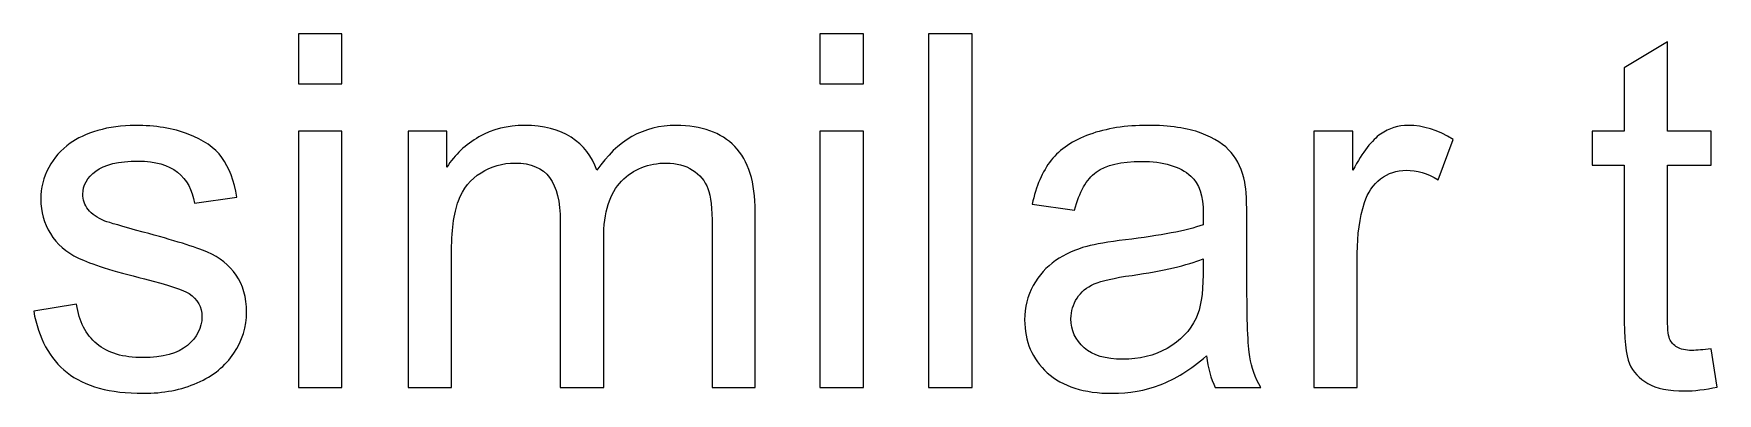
# Model space of a CAD drawing. Header units: centimetres. Extents: x -24.8 to 34.2, y -10 to 25.5.
# Drawn here: x 21.938 to 24.822, y 13.494 to 14.11 of the extents above; entities that cross this region are included whole.
import ezdxf

# ---------------------------------------------------------------- set-up
doc = ezdxf.new("R2010")
doc.units = ezdxf.units.CM
doc.header["$MEASUREMENT"] = 0
doc.layers.add('Layer 1', color=7, linetype='Continuous')

msp = doc.modelspace()

# ---------------------------------------------------------------- linework, layer by layer
at = {"layer": 'Layer 1', "color": 250}
for points, knots in [([(22.39143, 14.02434), (22.39143, 14.02434), (22.39143, 14.11), (22.39143, 14.11), (22.39143, 14.11), (22.39143, 14.11), (22.46594, 14.11), (22.46594, 14.11), (22.46594, 14.11), (22.46594, 14.11), (22.46594, 14.02434), (22.46594, 14.02434), (22.46594, 14.02434), (22.46594, 14.02434), (22.39143, 14.02434), (22.39143, 14.02434)], [0, 0, 0, 0, 0.25, 0.25, 0.25, 0.25, 0.5, 0.5, 0.5, 0.5, 0.75, 0.75, 0.75, 0.75, 1, 1, 1, 1]), ([(23.2848, 14.02434), (23.2848, 14.02434), (23.2848, 14.11), (23.2848, 14.11), (23.2848, 14.11), (23.2848, 14.11), (23.35931, 14.11), (23.35931, 14.11), (23.35931, 14.11), (23.35931, 14.11), (23.35931, 14.02434), (23.35931, 14.02434), (23.35931, 14.02434), (23.35931, 14.02434), (23.2848, 14.02434), (23.2848, 14.02434)], [0, 0, 0, 0, 0.25, 0.25, 0.25, 0.25, 0.5, 0.5, 0.5, 0.5, 0.75, 0.75, 0.75, 0.75, 1, 1, 1, 1]), ([(23.47093, 13.50393), (23.47093, 13.50393), (23.47093, 14.11), (23.47093, 14.11), (23.47093, 14.11), (23.47093, 14.11), (23.54529, 14.11), (23.54529, 14.11), (23.54529, 14.11), (23.54529, 14.11), (23.54529, 13.50393), (23.54529, 13.50393), (23.54529, 13.50393), (23.54529, 13.50393), (23.47093, 13.50393), (23.47093, 13.50393)], [0, 0, 0, 0, 0.25, 0.25, 0.25, 0.25, 0.5, 0.5, 0.5, 0.5, 0.75, 0.75, 0.75, 0.75, 1, 1, 1, 1]), ([(24.81119, 13.57053), (24.81119, 13.57053), (24.82191, 13.50478), (24.82191, 13.50478), (24.82191, 13.50478), (24.80103, 13.5004), (24.78226, 13.49814), (24.76575, 13.49814), (24.76575, 13.49814), (24.73866, 13.49814), (24.71777, 13.50238), (24.70281, 13.51099), (24.70281, 13.51099), (24.688, 13.51945), (24.67756, 13.53074), (24.67149, 13.54471), (24.67149, 13.54471), (24.66542, 13.55854), (24.66232, 13.58789), (24.66232, 13.63248), (24.66232, 13.63248), (24.66232, 13.63248), (24.66232, 13.88507), (24.66232, 13.88507), (24.66232, 13.88507), (24.66232, 13.88507), (24.60771, 13.88507), (24.60771, 13.88507), (24.60771, 13.88507), (24.60771, 13.88507), (24.60771, 13.94292), (24.60771, 13.94292), (24.60771, 13.94292), (24.60771, 13.94292), (24.66232, 13.94292), (24.66232, 13.94292), (24.66232, 13.94292), (24.66232, 13.94292), (24.66232, 14.05172), (24.66232, 14.05172), (24.66232, 14.05172), (24.66232, 14.05172), (24.7364, 14.09631), (24.7364, 14.09631), (24.7364, 14.09631), (24.7364, 14.09631), (24.7364, 13.94292), (24.7364, 13.94292), (24.7364, 13.94292), (24.7364, 13.94292), (24.81119, 13.94292), (24.81119, 13.94292), (24.81119, 13.94292), (24.81119, 13.94292), (24.81119, 13.88507), (24.81119, 13.88507), (24.81119, 13.88507), (24.81119, 13.88507), (24.7364, 13.88507), (24.7364, 13.88507), (24.7364, 13.88507), (24.7364, 13.88507), (24.7364, 13.62839), (24.7364, 13.62839), (24.7364, 13.62839), (24.7364, 13.60708), (24.73767, 13.59353), (24.74021, 13.58747), (24.74021, 13.58747), (24.74289, 13.5814), (24.74712, 13.5766), (24.75305, 13.57293), (24.75305, 13.57293), (24.75898, 13.56941), (24.76744, 13.56757), (24.77845, 13.56757), (24.77845, 13.56757), (24.78678, 13.56757), (24.79764, 13.56856), (24.81119, 13.57053)], [0, 0, 0, 0, 0.05, 0.05, 0.05, 0.05, 0.1, 0.1, 0.1, 0.1, 0.15, 0.15, 0.15, 0.15, 0.2, 0.2, 0.2, 0.2, 0.25, 0.25, 0.25, 0.25, 0.3, 0.3, 0.3, 0.3, 0.35, 0.35, 0.35, 0.35, 0.4, 0.4, 0.4, 0.4, 0.45, 0.45, 0.45, 0.45, 0.5, 0.5, 0.5, 0.5, 0.55, 0.55, 0.55, 0.55, 0.6, 0.6, 0.6, 0.6, 0.65, 0.65, 0.65, 0.65, 0.7, 0.7, 0.7, 0.7, 0.75, 0.75, 0.75, 0.75, 0.8, 0.8, 0.8, 0.8, 0.85, 0.85, 0.85, 0.85, 0.9, 0.9, 0.9, 0.9, 0.95, 0.95, 0.95, 0.95, 1, 1, 1, 1]), ([(21.93805, 13.63502), (21.93805, 13.63502), (22.01156, 13.64659), (22.01156, 13.64659), (22.01156, 13.64659), (22.01566, 13.6171), (22.02723, 13.59452), (22.04614, 13.57872), (22.04614, 13.57872), (22.0649, 13.56306), (22.09129, 13.55515), (22.1253, 13.55515), (22.1253, 13.55515), (22.15945, 13.55515), (22.18485, 13.56221), (22.20136, 13.57604), (22.20136, 13.57604), (22.21787, 13.59001), (22.22619, 13.60638), (22.22619, 13.625), (22.22619, 13.625), (22.22619, 13.64194), (22.21885, 13.65506), (22.20418, 13.6648), (22.20418, 13.6648), (22.19402, 13.67143), (22.16862, 13.67975), (22.12812, 13.68991), (22.12812, 13.68991), (22.07365, 13.70374), (22.03569, 13.7156), (22.01467, 13.72575), (22.01467, 13.72575), (21.99364, 13.73577), (21.97756, 13.74974), (21.96669, 13.76752), (21.96669, 13.76752), (21.95583, 13.7853), (21.95032, 13.80492), (21.95032, 13.82637), (21.95032, 13.82637), (21.95032, 13.84598), (21.95484, 13.86404), (21.96387, 13.88069), (21.96387, 13.88069), (21.97276, 13.89749), (21.98503, 13.91131), (22.00042, 13.92232), (22.00042, 13.92232), (22.01199, 13.93079), (22.02779, 13.93813), (22.04769, 13.94405), (22.04769, 13.94405), (22.06773, 13.94998), (22.08917, 13.95294), (22.11203, 13.95294), (22.11203, 13.95294), (22.14646, 13.95294), (22.17666, 13.94786), (22.20277, 13.93798), (22.20277, 13.93798), (22.22887, 13.92811), (22.24806, 13.9147), (22.26048, 13.89777), (22.26048, 13.89777), (22.2729, 13.88069), (22.28137, 13.85812), (22.28602, 13.82975), (22.28602, 13.82975), (22.28602, 13.82975), (22.21335, 13.81973), (22.21335, 13.81973), (22.21335, 13.81973), (22.20996, 13.84231), (22.20037, 13.85995), (22.18456, 13.87265), (22.18456, 13.87265), (22.16876, 13.88535), (22.14632, 13.8917), (22.1174, 13.8917), (22.1174, 13.8917), (22.08325, 13.8917), (22.05884, 13.88606), (22.0443, 13.87477), (22.0443, 13.87477), (22.02963, 13.86348), (22.02229, 13.85021), (22.02229, 13.83512), (22.02229, 13.83512), (22.02229, 13.82538), (22.02539, 13.81677), (22.03146, 13.80901), (22.03146, 13.80901), (22.03753, 13.80097), (22.04698, 13.79448), (22.05996, 13.78911), (22.05996, 13.78911), (22.06744, 13.78643), (22.08932, 13.78008), (22.12572, 13.7702), (22.12572, 13.7702), (22.17836, 13.75609), (22.21504, 13.74466), (22.23579, 13.73563), (22.23579, 13.73563), (22.25667, 13.72674), (22.27304, 13.71362), (22.28489, 13.69655), (22.28489, 13.69655), (22.29675, 13.67947), (22.30267, 13.6583), (22.30267, 13.6329), (22.30267, 13.6329), (22.30267, 13.60807), (22.29534, 13.58479), (22.28094, 13.56277), (22.28094, 13.56277), (22.26641, 13.5409), (22.24552, 13.52397), (22.21829, 13.51197), (22.21829, 13.51197), (22.19106, 13.49998), (22.16015, 13.49405), (22.12572, 13.49405), (22.12572, 13.49405), (22.06857, 13.49405), (22.02511, 13.50591), (21.99519, 13.52961), (21.99519, 13.52961), (21.96528, 13.55332), (21.94623, 13.58845), (21.93805, 13.63502)], [0, 0, 0, 0, 0.030303, 0.030303, 0.030303, 0.030303, 0.0606061, 0.0606061, 0.0606061, 0.0606061, 0.0909091, 0.0909091, 0.0909091, 0.0909091, 0.1212121, 0.1212121, 0.1212121, 0.1212121, 0.1515152, 0.1515152, 0.1515152, 0.1515152, 0.1818182, 0.1818182, 0.1818182, 0.1818182, 0.2121212, 0.2121212, 0.2121212, 0.2121212, 0.2424242, 0.2424242, 0.2424242, 0.2424242, 0.2727273, 0.2727273, 0.2727273, 0.2727273, 0.3030303, 0.3030303, 0.3030303, 0.3030303, 0.3333333, 0.3333333, 0.3333333, 0.3333333, 0.3636364, 0.3636364, 0.3636364, 0.3636364, 0.3939394, 0.3939394, 0.3939394, 0.3939394, 0.4242424, 0.4242424, 0.4242424, 0.4242424, 0.4545455, 0.4545455, 0.4545455, 0.4545455, 0.4848485, 0.4848485, 0.4848485, 0.4848485, 0.5151515, 0.5151515, 0.5151515, 0.5151515, 0.5454545, 0.5454545, 0.5454545, 0.5454545, 0.5757576, 0.5757576, 0.5757576, 0.5757576, 0.6060606, 0.6060606, 0.6060606, 0.6060606, 0.6363636, 0.6363636, 0.6363636, 0.6363636, 0.6666667, 0.6666667, 0.6666667, 0.6666667, 0.6969697, 0.6969697, 0.6969697, 0.6969697, 0.7272727, 0.7272727, 0.7272727, 0.7272727, 0.7575758, 0.7575758, 0.7575758, 0.7575758, 0.7878788, 0.7878788, 0.7878788, 0.7878788, 0.8181818, 0.8181818, 0.8181818, 0.8181818, 0.8484848, 0.8484848, 0.8484848, 0.8484848, 0.8787879, 0.8787879, 0.8787879, 0.8787879, 0.9090909, 0.9090909, 0.9090909, 0.9090909, 0.9393939, 0.9393939, 0.9393939, 0.9393939, 0.969697, 0.969697, 0.969697, 0.969697, 1, 1, 1, 1]), ([(22.39143, 13.50393), (22.39143, 13.50393), (22.39143, 13.94292), (22.39143, 13.94292), (22.39143, 13.94292), (22.39143, 13.94292), (22.46594, 13.94292), (22.46594, 13.94292), (22.46594, 13.94292), (22.46594, 13.94292), (22.46594, 13.50393), (22.46594, 13.50393), (22.46594, 13.50393), (22.46594, 13.50393), (22.39143, 13.50393), (22.39143, 13.50393)], [0, 0, 0, 0, 0.25, 0.25, 0.25, 0.25, 0.5, 0.5, 0.5, 0.5, 0.75, 0.75, 0.75, 0.75, 1, 1, 1, 1]), ([(22.57925, 13.50393), (22.57925, 13.50393), (22.57925, 13.94292), (22.57925, 13.94292), (22.57925, 13.94292), (22.57925, 13.94292), (22.64571, 13.94292), (22.64571, 13.94292), (22.64571, 13.94292), (22.64571, 13.94292), (22.64571, 13.8814), (22.64571, 13.8814), (22.64571, 13.8814), (22.65954, 13.90285), (22.67789, 13.9202), (22.70075, 13.93319), (22.70075, 13.93319), (22.72361, 13.94631), (22.74971, 13.95294), (22.77892, 13.95294), (22.77892, 13.95294), (22.81138, 13.95294), (22.83805, 13.94617), (22.85879, 13.93262), (22.85879, 13.93262), (22.87967, 13.91908), (22.89435, 13.90031), (22.90281, 13.87604), (22.90281, 13.87604), (22.93767, 13.92726), (22.98282, 13.95294), (23.03842, 13.95294), (23.03842, 13.95294), (23.08202, 13.95294), (23.11547, 13.94081), (23.13889, 13.91668), (23.13889, 13.91668), (23.16232, 13.89255), (23.17403, 13.85544), (23.17403, 13.80534), (23.17403, 13.80534), (23.17403, 13.80534), (23.17403, 13.50393), (23.17403, 13.50393), (23.17403, 13.50393), (23.17403, 13.50393), (23.10009, 13.50393), (23.10009, 13.50393), (23.10009, 13.50393), (23.10009, 13.50393), (23.10009, 13.78051), (23.10009, 13.78051), (23.10009, 13.78051), (23.10009, 13.81028), (23.09769, 13.83173), (23.09289, 13.84485), (23.09289, 13.84485), (23.08795, 13.85783), (23.0792, 13.86842), (23.06664, 13.87646), (23.06664, 13.87646), (23.05394, 13.88436), (23.03899, 13.88845), (23.02191, 13.88845), (23.02191, 13.88845), (22.99101, 13.88845), (22.96547, 13.87815), (22.94501, 13.85755), (22.94501, 13.85755), (22.92469, 13.83709), (22.91439, 13.80421), (22.91439, 13.75906), (22.91439, 13.75906), (22.91439, 13.75906), (22.91439, 13.50393), (22.91439, 13.50393), (22.91439, 13.50393), (22.91439, 13.50393), (22.84002, 13.50393), (22.84002, 13.50393), (22.84002, 13.50393), (22.84002, 13.50393), (22.84002, 13.78911), (22.84002, 13.78911), (22.84002, 13.78911), (22.84002, 13.82227), (22.83395, 13.84711), (22.82182, 13.86362), (22.82182, 13.86362), (22.80968, 13.88013), (22.78993, 13.88845), (22.76227, 13.88845), (22.76227, 13.88845), (22.74138, 13.88845), (22.72205, 13.88295), (22.70427, 13.8718), (22.70427, 13.8718), (22.68649, 13.8608), (22.67351, 13.84471), (22.66561, 13.82354), (22.66561, 13.82354), (22.65757, 13.80224), (22.65361, 13.77162), (22.65361, 13.73168), (22.65361, 13.73168), (22.65361, 13.73168), (22.65361, 13.50393), (22.65361, 13.50393), (22.65361, 13.50393), (22.65361, 13.50393), (22.57925, 13.50393), (22.57925, 13.50393)], [0, 0, 0, 0, 0.0357143, 0.0357143, 0.0357143, 0.0357143, 0.0714286, 0.0714286, 0.0714286, 0.0714286, 0.1071429, 0.1071429, 0.1071429, 0.1071429, 0.1428571, 0.1428571, 0.1428571, 0.1428571, 0.1785714, 0.1785714, 0.1785714, 0.1785714, 0.2142857, 0.2142857, 0.2142857, 0.2142857, 0.25, 0.25, 0.25, 0.25, 0.2857143, 0.2857143, 0.2857143, 0.2857143, 0.3214286, 0.3214286, 0.3214286, 0.3214286, 0.3571429, 0.3571429, 0.3571429, 0.3571429, 0.3928571, 0.3928571, 0.3928571, 0.3928571, 0.4285714, 0.4285714, 0.4285714, 0.4285714, 0.4642857, 0.4642857, 0.4642857, 0.4642857, 0.5, 0.5, 0.5, 0.5, 0.5357143, 0.5357143, 0.5357143, 0.5357143, 0.5714286, 0.5714286, 0.5714286, 0.5714286, 0.6071429, 0.6071429, 0.6071429, 0.6071429, 0.6428571, 0.6428571, 0.6428571, 0.6428571, 0.6785714, 0.6785714, 0.6785714, 0.6785714, 0.7142857, 0.7142857, 0.7142857, 0.7142857, 0.75, 0.75, 0.75, 0.75, 0.7857143, 0.7857143, 0.7857143, 0.7857143, 0.8214286, 0.8214286, 0.8214286, 0.8214286, 0.8571429, 0.8571429, 0.8571429, 0.8571429, 0.8928571, 0.8928571, 0.8928571, 0.8928571, 0.9285714, 0.9285714, 0.9285714, 0.9285714, 0.9642857, 0.9642857, 0.9642857, 0.9642857, 1, 1, 1, 1]), ([(23.2848, 13.50393), (23.2848, 13.50393), (23.2848, 13.94292), (23.2848, 13.94292), (23.2848, 13.94292), (23.2848, 13.94292), (23.35931, 13.94292), (23.35931, 13.94292), (23.35931, 13.94292), (23.35931, 13.94292), (23.35931, 13.50393), (23.35931, 13.50393), (23.35931, 13.50393), (23.35931, 13.50393), (23.2848, 13.50393), (23.2848, 13.50393)], [0, 0, 0, 0, 0.25, 0.25, 0.25, 0.25, 0.5, 0.5, 0.5, 0.5, 0.75, 0.75, 0.75, 0.75, 1, 1, 1, 1]), ([(23.94717, 13.55812), (23.91952, 13.53469), (23.89299, 13.51818), (23.86759, 13.50845), (23.86759, 13.50845), (23.84205, 13.49885), (23.81467, 13.49405), (23.78546, 13.49405), (23.78546, 13.49405), (23.7372, 13.49405), (23.70023, 13.50576), (23.67427, 13.52933), (23.67427, 13.52933), (23.64844, 13.5529), (23.63546, 13.58309), (23.63546, 13.61964), (23.63546, 13.61964), (23.63546, 13.64123), (23.64026, 13.66084), (23.65014, 13.67862), (23.65014, 13.67862), (23.65987, 13.6964), (23.67271, 13.71066), (23.68852, 13.72138), (23.68852, 13.72138), (23.70446, 13.7321), (23.72224, 13.74029), (23.74214, 13.74579), (23.74214, 13.74579), (23.75667, 13.7496), (23.77869, 13.75341), (23.80818, 13.75694), (23.80818, 13.75694), (23.86829, 13.76414), (23.9126, 13.7726), (23.94096, 13.78262), (23.94096, 13.78262), (23.94125, 13.79278), (23.94139, 13.79927), (23.94139, 13.80195), (23.94139, 13.80195), (23.94139, 13.83229), (23.93433, 13.85374), (23.92022, 13.86602), (23.92022, 13.86602), (23.90131, 13.88295), (23.87295, 13.89128), (23.83555, 13.89128), (23.83555, 13.89128), (23.80056, 13.89128), (23.77474, 13.88521), (23.75794, 13.87293), (23.75794, 13.87293), (23.74129, 13.86066), (23.72902, 13.83893), (23.72097, 13.80774), (23.72097, 13.80774), (23.72097, 13.80774), (23.6483, 13.81776), (23.6483, 13.81776), (23.6483, 13.81776), (23.65493, 13.8488), (23.6658, 13.87406), (23.6809, 13.89311), (23.6809, 13.89311), (23.696, 13.9123), (23.71801, 13.92712), (23.74666, 13.93742), (23.74666, 13.93742), (23.7753, 13.94772), (23.80846, 13.95294), (23.84628, 13.95294), (23.84628, 13.95294), (23.88381, 13.95294), (23.91415, 13.94843), (23.93758, 13.93968), (23.93758, 13.93968), (23.961, 13.93079), (23.97822, 13.91978), (23.98936, 13.90638), (23.98936, 13.90638), (24.00037, 13.89297), (24.00799, 13.87618), (24.01251, 13.85572), (24.01251, 13.85572), (24.01491, 13.84302), (24.01618, 13.82016), (24.01618, 13.78714), (24.01618, 13.78714), (24.01618, 13.78714), (24.01618, 13.68794), (24.01618, 13.68794), (24.01618, 13.68794), (24.01618, 13.61865), (24.01773, 13.57491), (24.02097, 13.55671), (24.02097, 13.55671), (24.02408, 13.53836), (24.03043, 13.52072), (24.03974, 13.50393), (24.03974, 13.50393), (24.03974, 13.50393), (23.96199, 13.50393), (23.96199, 13.50393), (23.96199, 13.50393), (23.95437, 13.51931), (23.94929, 13.53737), (23.94717, 13.55812)], [0, 0, 0, 0, 0.037037, 0.037037, 0.037037, 0.037037, 0.0740741, 0.0740741, 0.0740741, 0.0740741, 0.1111111, 0.1111111, 0.1111111, 0.1111111, 0.1481481, 0.1481481, 0.1481481, 0.1481481, 0.1851852, 0.1851852, 0.1851852, 0.1851852, 0.2222222, 0.2222222, 0.2222222, 0.2222222, 0.2592593, 0.2592593, 0.2592593, 0.2592593, 0.2962963, 0.2962963, 0.2962963, 0.2962963, 0.3333333, 0.3333333, 0.3333333, 0.3333333, 0.3703704, 0.3703704, 0.3703704, 0.3703704, 0.4074074, 0.4074074, 0.4074074, 0.4074074, 0.4444444, 0.4444444, 0.4444444, 0.4444444, 0.4814815, 0.4814815, 0.4814815, 0.4814815, 0.5185185, 0.5185185, 0.5185185, 0.5185185, 0.5555556, 0.5555556, 0.5555556, 0.5555556, 0.5925926, 0.5925926, 0.5925926, 0.5925926, 0.6296296, 0.6296296, 0.6296296, 0.6296296, 0.6666667, 0.6666667, 0.6666667, 0.6666667, 0.7037037, 0.7037037, 0.7037037, 0.7037037, 0.7407407, 0.7407407, 0.7407407, 0.7407407, 0.7777778, 0.7777778, 0.7777778, 0.7777778, 0.8148148, 0.8148148, 0.8148148, 0.8148148, 0.8518519, 0.8518519, 0.8518519, 0.8518519, 0.8888889, 0.8888889, 0.8888889, 0.8888889, 0.9259259, 0.9259259, 0.9259259, 0.9259259, 0.962963, 0.962963, 0.962963, 0.962963, 1, 1, 1, 1]), ([(24.13075, 13.50393), (24.13075, 13.50393), (24.13075, 13.94292), (24.13075, 13.94292), (24.13075, 13.94292), (24.13075, 13.94292), (24.19764, 13.94292), (24.19764, 13.94292), (24.19764, 13.94292), (24.19764, 13.94292), (24.19764, 13.87646), (24.19764, 13.87646), (24.19764, 13.87646), (24.21471, 13.9075), (24.23052, 13.92811), (24.24505, 13.93798), (24.24505, 13.93798), (24.25945, 13.94786), (24.27539, 13.95294), (24.29275, 13.95294), (24.29275, 13.95294), (24.31786, 13.95294), (24.34326, 13.9449), (24.36923, 13.92895), (24.36923, 13.92895), (24.36923, 13.92895), (24.34355, 13.85981), (24.34355, 13.85981), (24.34355, 13.85981), (24.32548, 13.87067), (24.30728, 13.87604), (24.28908, 13.87604), (24.28908, 13.87604), (24.27271, 13.87604), (24.25818, 13.8711), (24.24519, 13.86136), (24.24519, 13.86136), (24.23221, 13.85148), (24.22304, 13.83794), (24.21754, 13.82058), (24.21754, 13.82058), (24.20921, 13.79419), (24.20512, 13.76527), (24.20512, 13.7338), (24.20512, 13.7338), (24.20512, 13.7338), (24.20512, 13.50393), (24.20512, 13.50393), (24.20512, 13.50393), (24.20512, 13.50393), (24.13075, 13.50393), (24.13075, 13.50393)], [0, 0, 0, 0, 0.0769231, 0.0769231, 0.0769231, 0.0769231, 0.1538462, 0.1538462, 0.1538462, 0.1538462, 0.2307692, 0.2307692, 0.2307692, 0.2307692, 0.3076923, 0.3076923, 0.3076923, 0.3076923, 0.3846154, 0.3846154, 0.3846154, 0.3846154, 0.4615385, 0.4615385, 0.4615385, 0.4615385, 0.5384615, 0.5384615, 0.5384615, 0.5384615, 0.6153846, 0.6153846, 0.6153846, 0.6153846, 0.6923077, 0.6923077, 0.6923077, 0.6923077, 0.7692308, 0.7692308, 0.7692308, 0.7692308, 0.8461538, 0.8461538, 0.8461538, 0.8461538, 0.9230769, 0.9230769, 0.9230769, 0.9230769, 1, 1, 1, 1]), ([(23.94096, 13.72434), (23.91387, 13.7132), (23.87337, 13.70388), (23.81947, 13.69612), (23.81947, 13.69612), (23.78885, 13.69175), (23.76712, 13.68681), (23.75456, 13.68131), (23.75456, 13.68131), (23.74186, 13.6758), (23.73198, 13.66776), (23.72521, 13.65703), (23.72521, 13.65703), (23.71829, 13.64645), (23.71476, 13.63474), (23.71476, 13.62176), (23.71476, 13.62176), (23.71476, 13.60186), (23.72238, 13.58535), (23.73734, 13.57209), (23.73734, 13.57209), (23.7523, 13.55896), (23.77431, 13.55233), (23.80324, 13.55233), (23.80324, 13.55233), (23.83189, 13.55233), (23.85743, 13.55854), (23.87972, 13.5711), (23.87972, 13.5711), (23.90202, 13.58366), (23.91853, 13.60087), (23.92897, 13.6226), (23.92897, 13.6226), (23.93701, 13.6394), (23.94096, 13.66423), (23.94096, 13.69697), (23.94096, 13.69697), (23.94096, 13.69697), (23.94096, 13.72434), (23.94096, 13.72434)], [0, 0, 0, 0, 0.1, 0.1, 0.1, 0.1, 0.2, 0.2, 0.2, 0.2, 0.3, 0.3, 0.3, 0.3, 0.4, 0.4, 0.4, 0.4, 0.5, 0.5, 0.5, 0.5, 0.6, 0.6, 0.6, 0.6, 0.7, 0.7, 0.7, 0.7, 0.8, 0.8, 0.8, 0.8, 0.9, 0.9, 0.9, 0.9, 1, 1, 1, 1])]:
    msp.add_open_spline(points, degree=3, knots=knots, dxfattribs=at)

doc.saveas('drawing.dxf')
